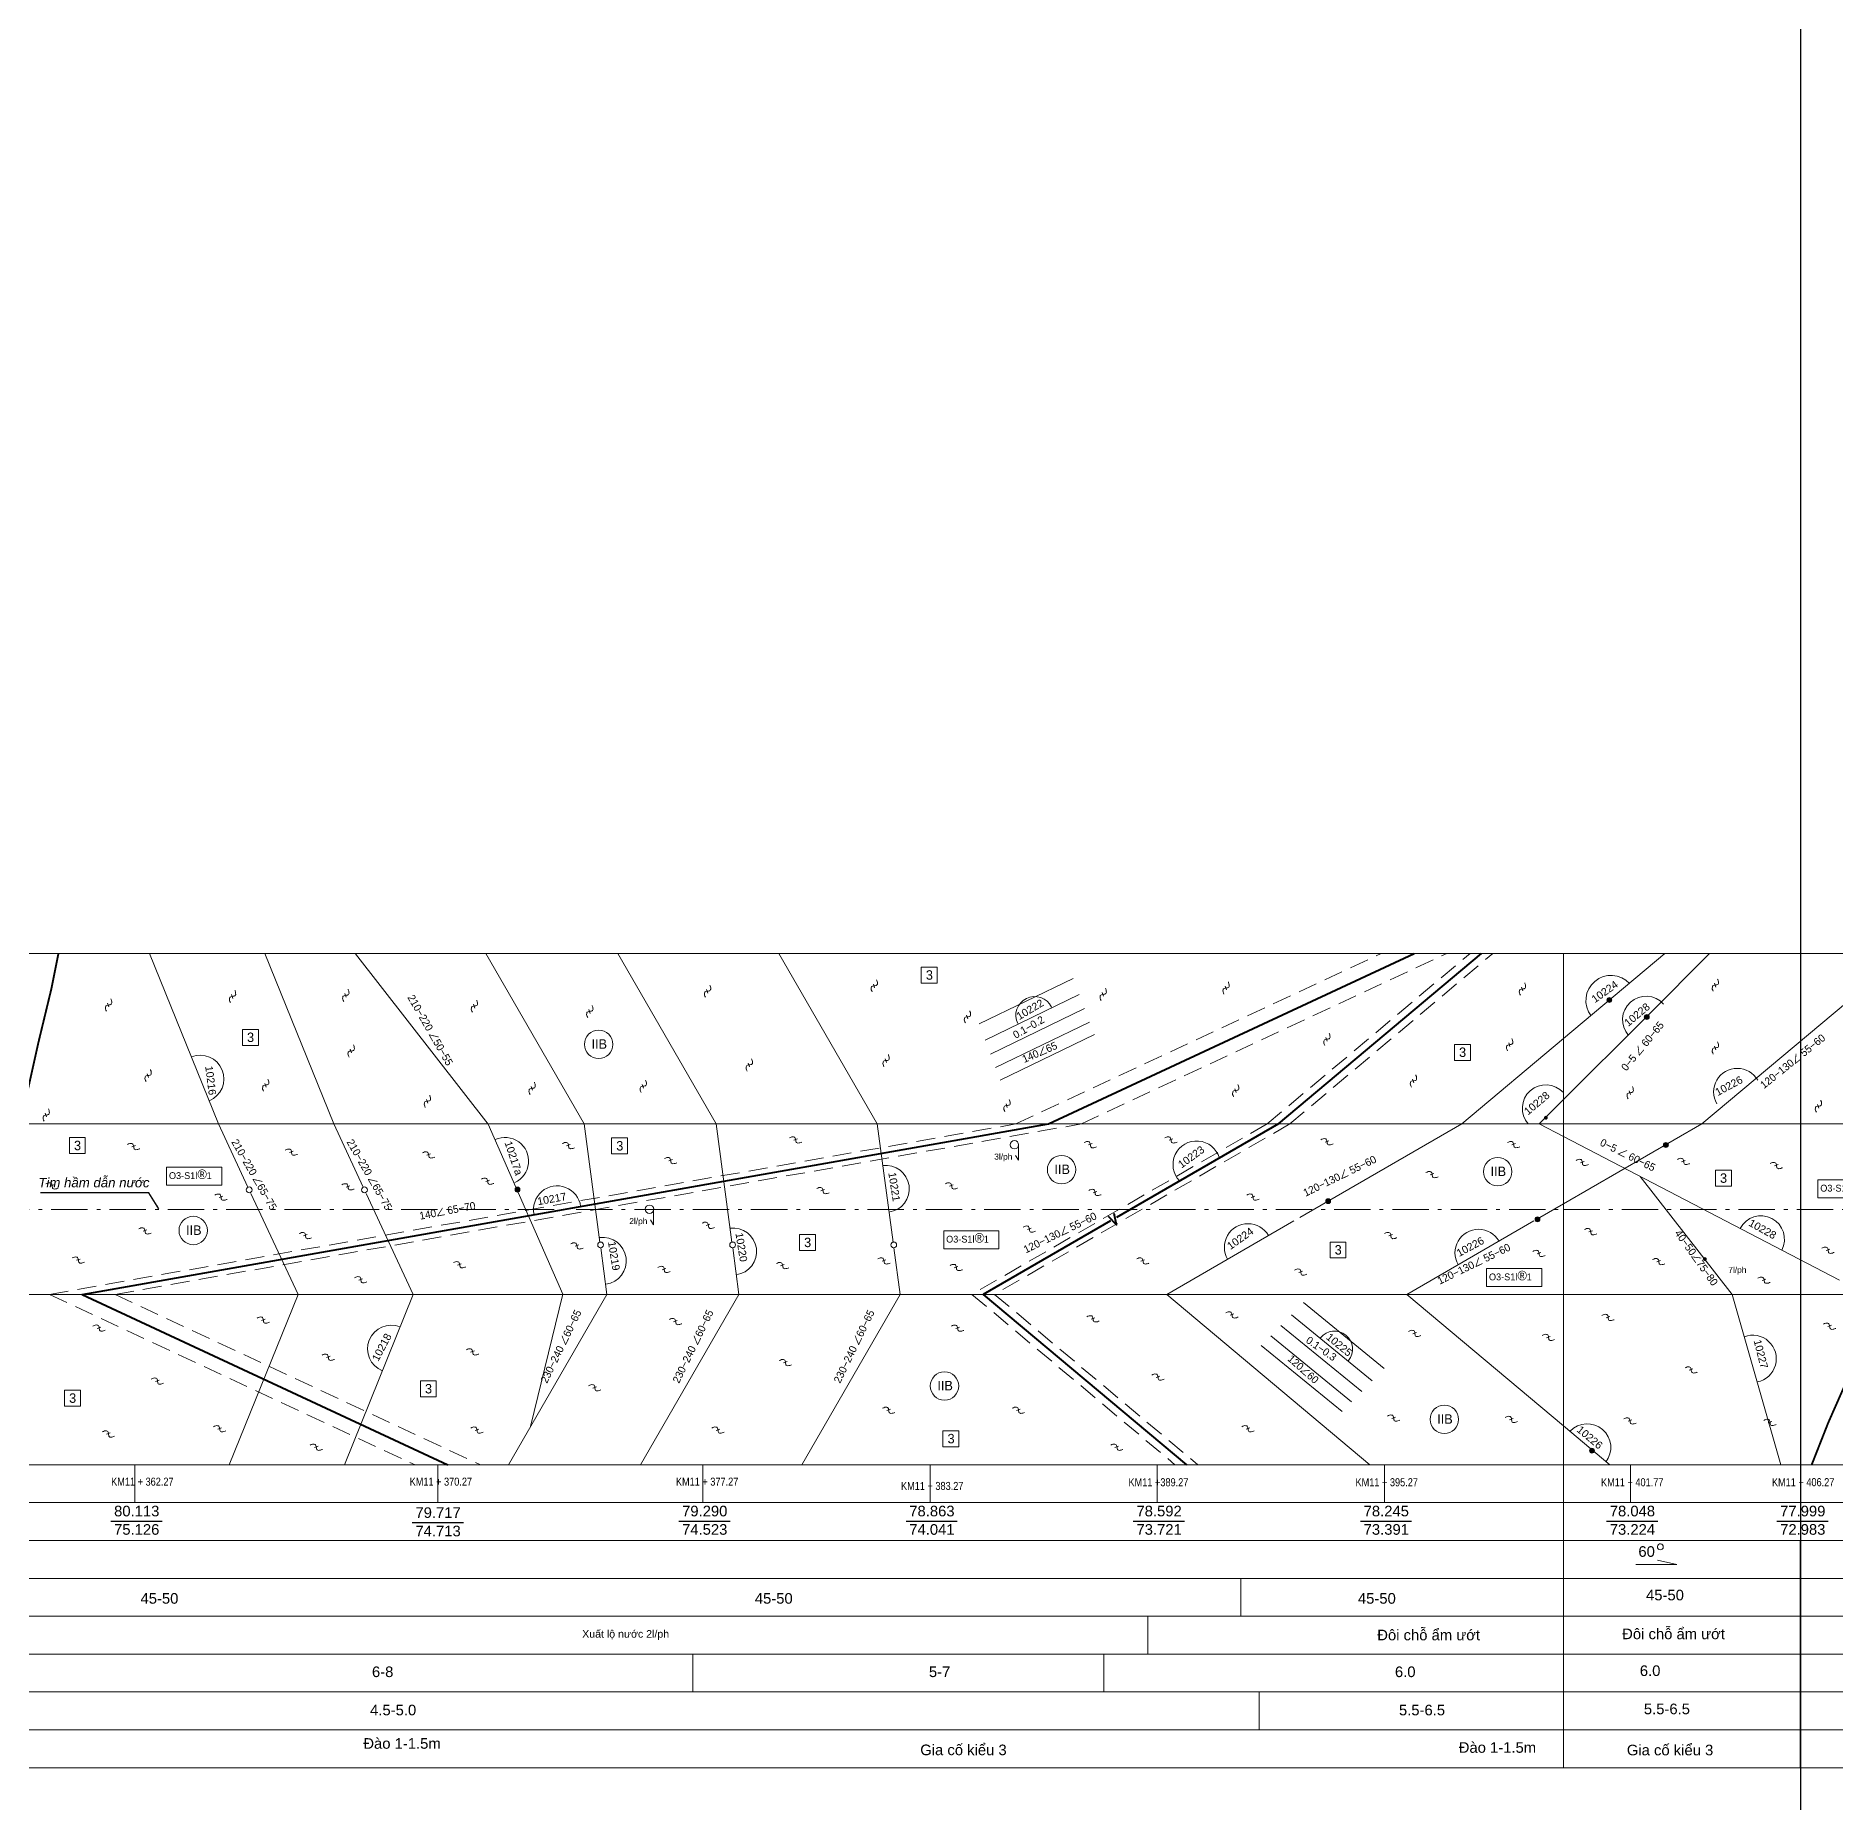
# Model space of a CAD drawing. Header units: inches. Extents: x 444671 to 463716, y 1783086 to 1794968.
# Drawn here: x 457888.32 to 457935.86, y 1788285.39 to 1788332.05 of the extents above; entities that cross this region are included whole.
import ezdxf
from ezdxf.enums import TextEntityAlignment as Align

# ---------------------------------------------------------------- set-up
doc = ezdxf.new("R2010")
doc.units = ezdxf.units.IN
doc.header["$MEASUREMENT"] = 0
for name, pattern in [('ACAD_ISO10W100', [18, 12, -3, 0, -3]), ('DASHEDX2', [1.5, 1, -0.5]), ('HIDDEN', [0.375, 0.25, -0.125])]:
    doc.linetypes.add(name, pattern=pattern)
for name, color, linetype, lineweight in [('ah', 7, 'Continuous', 15), ('Akhung', 7, 'Continuous', 18), ('bac6', 7, 'Continuous', 40), ('bac7', 7, 'Continuous', 20), ('bac8', 251, 'Continuous', 9), ('khenut', 251, 'Continuous', 20), ('khung', 7, 'Continuous', 15), ('Phuongvi', 7, 'Continuous', 15), ('rgdc', 7, 'Continuous', 25), ('Sohieu', 7, 'Continuous', 15), ('tdc', 7, 'Continuous', 15), ('thoc', 252, 'Continuous', 13), ('Xuatlonuoc', 4, 'Continuous', 15)]:
    doc.layers.add(name, color=color, linetype=linetype, lineweight=lineweight)
doc.layers.add('Caodoguong', color=7, linetype='Continuous')
doc.layers.add('PointCheckModelLayout', color=9, linetype='Continuous', plot=False)
doc.styles.add('.2', font='', dxfattribs={"height": 0.2})
doc.styles.add('Chuin', font='', dxfattribs={"height": 0.2})
doc.styles.add('Geo', font='', dxfattribs={"height": 0.2})
doc.styles.add('ham', font='arial.ttf')
doc.styles.add('s', font='symbol.ttf', dxfattribs={"height": 0.4})
doc.styles.add('Tu', font='romans.shx', dxfattribs={"width": 0.7})
doc.styles.get('.2').set_extended_font_data('.VnArial')
doc.styles.get('Chuin').set_extended_font_data('.VnArial')
doc.styles.get('Geo').set_extended_font_data('Geo TimesP')
doc.dimstyles.new('Tu', dxfattribs={"dimtxt": 0.15, "dimasz": 0.1, "dimexe": 0.05, "dimexo": 0.1, "dimgap": 0.0625, "dimtad": 1, "dimdec": 3, "dimrnd": 0.0005, "dimdsep": 46, "dimtxsty": 'Tu', "dimblk": 'OBLIQUE', "dimcen": 2.5, "dimadec": 0, "dimazin": 0, "dimtfac": 0.25, "dimtdec": 3, "dimtmove": 0, "dimatfit": 3, "dimfxl": 0, "dimtolj": 1, "dimtzin": 0, "dimarcsym": 0})

# ---------------------------------------------------------------- blocks, each defined once
blk = doc.blocks.new('67')
at = {"layer": 'bac8'}
blk.add_hatch(color=256, dxfattribs=at).paths.add_polyline_path([(188.035, 228.467, 1), (188.165, 228.467, 1)])
blk.add_circle((188.1, 228.467), 0.065, dxfattribs=at)
blk = doc.blocks.new('th')
at = {"layer": 'khenut', "linetype": 'ByBlock', "lineweight": -2, "ltscale": 0.5}
for points in [[(-45.425, 55.139), (-45.395, 55.154), (-45.366, 55.165), (-45.34, 55.169), (-45.315, 55.165), (-45.294, 55.161), (-45.282, 55.152), (-45.272, 55.134), (-45.264, 55.109), (-45.258, 55.072), (-45.255, 55.045), (-45.249, 55.029), (-45.239, 55.016), (-45.221, 55.006), (-45.205, 55.003), (-45.174, 55.006), (-45.148, 55.011), (-45.117, 55.022), (-45.1, 55.028)], [(-45.312, 55.077), (-45.215, 55.112)]]:
    blk.add_lwpolyline(points, dxfattribs=at)
blk = doc.blocks.new('_Oblique')
at = {"color": 0, "linetype": 'ByBlock', "lineweight": -2}
blk.add_line((-0.5, -0.5), (0.5, 0.5), dxfattribs=at)

msp = doc.modelspace()

# ---------------------------------------------------------------- hatches: boundary and pattern name
at = {"layer": 'bac8'}
for points in [[(457928.1435, 1788303.4844, 1), (457928.2443, 1788303.4844, 1)], [(457932.3433, 1788299.7527, 1), (457932.4441, 1788299.7527, 1)]]:
    msp.add_hatch(color=256, dxfattribs=at).paths.add_polyline_path(points)

# ---------------------------------------------------------------- linework, layer by layer
at = {"layer": 'ah', "linetype": 'DASHEDX2', "ltscale": 0.5}
for p, q in [((457920.8293, 1788303.3201), (457926.1922, 1788307.8201)), ((457921.4293, 1788303.3201), (457926.7922, 1788307.8201)), ((457913.035, 1788298.8201), (457918.3979, 1788294.3201)), ((457913.635, 1788298.8201), (457918.9979, 1788294.3201))]:
    msp.add_line(p, q, dxfattribs=at)
for points in [[(457914.1972, 1788303.3201), (457923.8475, 1788307.8201)], [(457915.9248, 1788303.3201), (457925.5751, 1788307.8201)], [(457888.6764, 1788298.8201), (457914.1972, 1788303.3201)], [(457890.4041, 1788298.8201), (457915.9248, 1788303.3201)], [(457920.8293, 1788303.3201), (457913.035, 1788298.8201)], [(457921.4293, 1788303.3201), (457913.635, 1788298.8201)], [(457888.6764, 1788298.8201), (457898.3267, 1788294.3201)], [(457890.4041, 1788298.8201), (457900.0544, 1788294.3201)]]:
    msp.add_lwpolyline(points, dxfattribs=at)
at = {"layer": 'bac6', "ltscale": 0.4}
for p, q in [((457921.1293, 1788303.3201), (457926.4922, 1788307.8201)), ((457913.335, 1788298.8201), (457918.6979, 1788294.3201))]:
    msp.add_line(p, q, dxfattribs=at)
at = {"layer": 'bac6'}
for points in [[(457915.061, 1788303.3201), (457924.7113, 1788307.8201)], [(457889.5403, 1788298.8201), (457915.061, 1788303.3201)], [(457916.6309, 1788300.8814), (457916.8515, 1788300.6558), (457916.7951, 1788300.9532)], [(457889.5403, 1788298.8201), (457899.1905, 1788294.3201)]]:
    msp.add_lwpolyline(points, dxfattribs=at)
at = {"layer": 'bac6', "ltscale": 0.4}
for points in [[(457921.1293, 1788303.3201), (457916.8499, 1788300.8495)], [(457916.6941, 1788300.7595), (457913.335, 1788298.8201)]]:
    msp.add_lwpolyline(points, dxfattribs=at)
at = {"layer": 'bac7'}
for p, q in [((457903.2316, 1788300.049), (457903.3965, 1788298.8201)), ((457906.7181, 1788300.049), (457906.883, 1788298.8201)), ((457910.9725, 1788300.049), (457911.1374, 1788298.8201)), ((457903.3965, 1788298.8201), (457900.7984, 1788294.3201)), ((457906.883, 1788298.8201), (457904.2849, 1788294.3201)), ((457911.1374, 1788298.8201), (457908.5393, 1788294.3201))]:
    msp.add_line(p, q, dxfattribs=at)
for points in [[(457891.319, 1788307.8201), (457893.1371, 1788303.3201)], [(457894.3622, 1788307.8201), (457896.1803, 1788303.3201)], [(457900.1947, 1788307.8201), (457902.7927, 1788303.3201), (457903.2114, 1788300.1996)], [(457903.6811, 1788307.8201), (457906.2792, 1788303.3201), (457906.6979, 1788300.1996)], [(457907.9356, 1788307.8201), (457910.5336, 1788303.3201), (457910.9523, 1788300.1996)], [(457893.4186, 1788294.3174), (457895.2367, 1788298.8174)], [(457896.4618, 1788294.3174), (457898.2799, 1788298.8174)]]:
    msp.add_lwpolyline(points, dxfattribs=at)
at = {"layer": 'bac7', "ltscale": 1.2}
for points in [[(457893.1371, 1788303.3201), (457893.9153, 1788301.6512)], [(457896.1803, 1788303.3201), (457896.9585, 1788301.6512)], [(457893.9918, 1788301.4872), (457895.2367, 1788298.8174)], [(457897.035, 1788301.4872), (457898.2799, 1788298.8174)]]:
    msp.add_lwpolyline(points, dxfattribs=at)
at = {"layer": 'bac7'}
for centre in [(457893.9478, 1788301.5781), (457896.9909, 1788301.5781)]:
    msp.add_circle(centre, 0.0776, dxfattribs=at)
at = {"layer": 'bac7', "linetype": 'ByBlock'}
for centre in [(457903.2286, 1788300.1252), (457906.7151, 1788300.1252), (457910.9696, 1788300.1252)]:
    msp.add_circle(centre, 0.0763, dxfattribs=at)
at = {"layer": 'bac8', "ltscale": 0.4}
for p, q in [((457928.6603, 1788305.575), (457931.3359, 1788307.8201)), ((457932.3118, 1788303.3201), (457937.6747, 1788307.8201)), ((457925.973, 1788303.3201), (457928.6603, 1788305.575)), ((457918.1788, 1788298.8201), (457923.5417, 1788294.3201)), ((457924.5175, 1788298.8201), (457928.6603, 1788295.344)), ((457928.6603, 1788295.344), (457929.8804, 1788294.3201))]:
    msp.add_line(p, q, dxfattribs=at)
at = {"layer": 'bac8'}
for p, q in [((457930.7964, 1788306.1), (457928.6603, 1788303.9639)), ((457928.6603, 1788303.9639), (457928.0166, 1788303.3201)), ((457928.0166, 1788303.3201), (457928.6603, 1788302.9855)), ((457928.6603, 1788302.9855), (457935.9484, 1788299.1966)), ((457930.6833, 1788301.9338), (457933.1122, 1788298.8201))]:
    msp.add_line(p, q, dxfattribs=at)
for points in [[(457896.7594, 1788307.8109), (457900.2559, 1788303.3176), (457902.2288, 1788298.8242), (457901.3797, 1788295.3293)], [(457932.5166, 1788307.8201), (457930.8921, 1788306.1957)], [(457913.2264, 1788305.9596), (457915.7098, 1788307.1617)], [(457913.3859, 1788305.5359), (457915.8693, 1788306.738)], [(457913.5248, 1788305.1669), (457916.0082, 1788306.369)], [(457913.6603, 1788304.807), (457916.1437, 1788306.0091)], [(457913.7849, 1788304.476), (457916.2683, 1788305.678)], [(457933.1122, 1788298.8201), (457934.4025, 1788294.3201)], [(457921.471, 1788298.2819), (457923.6074, 1788296.536)], [(457921.7881, 1788298.6051), (457923.9245, 1788296.8592)], [(457921.1949, 1788298.0005), (457923.3313, 1788296.2546)], [(457920.6778, 1788297.4735), (457922.8142, 1788295.7276)], [(457920.9256, 1788297.726), (457923.0619, 1788295.9801)]]:
    msp.add_lwpolyline(points, dxfattribs=at)
at = {"layer": 'bac8', "ltscale": 0.4}
for points in [[(457925.973, 1788303.3201), (457921.6937, 1788300.8495)], [(457932.3118, 1788303.3201), (457928.6603, 1788301.212)], [(457928.6603, 1788301.212), (457928.0324, 1788300.8495)], [(457921.5378, 1788300.7595), (457918.1788, 1788298.8201)], [(457927.8766, 1788300.7595), (457924.5175, 1788298.8201)]]:
    msp.add_lwpolyline(points, dxfattribs=at)
at = {"layer": 'Caodoguong', "color": 0, "linetype": 'Continuous', "ltscale": 0.1}
for points in [[(457890.2948, 1788292.8336), (457891.6454, 1788292.8336)], [(457898.2536, 1788292.7924), (457899.6042, 1788292.7924)], [(457905.2959, 1788292.8336), (457906.6465, 1788292.8336)], [(457911.2959, 1788292.8336), (457912.6465, 1788292.8336)], [(457917.2959, 1788292.8336), (457918.6465, 1788292.8336)], [(457923.2959, 1788292.8336), (457924.6465, 1788292.8336)], [(457929.7959, 1788292.8336), (457931.1465, 1788292.8336)], [(457934.2948, 1788292.8336), (457935.6454, 1788292.8336)]]:
    msp.add_lwpolyline(points, dxfattribs=at)
at = {"layer": 'khung'}
msp.add_line((457928.7241, 1788294.3201), (457928.6603, 1788294.3201), dxfattribs=at)
at = {"layer": 'khung', "ltscale": 0.03}
msp.add_line((457934.9303, 1788286.3201), (457934.9303, 1788292.3201), dxfattribs=at)
at = {"layer": 'khung'}
for points in [[(457828.6603, 1788307.8201), (457928.6603, 1788307.8201)], [(457928.6603, 1788307.8201), (458028.6603, 1788307.8201)], [(457928.6603, 1788307.8201), (457928.6603, 1788286.3201)], [(457928.6603, 1788307.8201), (457928.6603, 1788286.3201)], [(457828.6603, 1788303.3201), (457928.6603, 1788303.3201)], [(457928.6603, 1788303.3201), (458028.6603, 1788303.3201)], [(457828.6603, 1788298.8201), (457928.6603, 1788298.8201)], [(457928.6603, 1788298.8201), (458028.6603, 1788298.8201)], [(457845.0319, 1788294.3201), (457928.6603, 1788294.3201)], [(457890.9303, 1788294.3201), (457890.9303, 1788293.3201)], [(457898.9303, 1788294.3201), (457898.9303, 1788293.3201)], [(457905.9314, 1788294.3201), (457905.9314, 1788293.3201)], [(457911.9314, 1788294.3201), (457911.9314, 1788293.3201)], [(457917.9314, 1788294.3201), (457917.9314, 1788293.3201)], [(457923.9314, 1788294.3201), (457923.9314, 1788293.3201)], [(457928.6603, 1788294.3201), (458028.6603, 1788294.3201)], [(457928.6603, 1788294.3201), (457928.6603, 1788286.3201)], [(457930.4314, 1788294.3201), (457930.4314, 1788293.3201)], [(457934.9303, 1788294.3201), (457934.9303, 1788293.3201)], [(457928.6603, 1788292.3201), (457928.6603, 1788292.3201)], [(457934.913, 1788286.3201), (457934.913, 1788292.3201)], [(457828.6603, 1788289.3201), (457928.6603, 1788289.3201)], [(457928.6603, 1788289.3201), (458028.6603, 1788289.3201)], [(457828.6603, 1788288.3201), (457928.6603, 1788288.3201)], [(457928.6603, 1788288.3201), (458028.6603, 1788288.3201)], [(457828.6603, 1788287.3201), (457928.6603, 1788287.3201)], [(457928.6603, 1788287.3201), (458028.6603, 1788287.3201)], [(457828.6603, 1788286.3201), (457928.6603, 1788286.3201)], [(457928.6603, 1788286.3201), (458028.6603, 1788286.3201)]]:
    msp.add_lwpolyline(points, dxfattribs=at)
at = {"layer": 'khung', "color": 6, "linetype": 'ACAD_ISO10W100', "ltscale": 0.08}
msp.add_lwpolyline([(457828.6603, 1788301.0625), (457928.6603, 1788301.0625)], dxfattribs=at)
at = {"layer": 'khung', "linetype": 'ACAD_ISO10W100', "ltscale": 0.08}
msp.add_lwpolyline([(457928.6603, 1788301.0625), (458028.6603, 1788301.0625)], dxfattribs=at)
at = {"layer": 'khung', "linetype": 'Continuous', "ltscale": 0.1}
for points in [[(457828.6603, 1788293.3201), (457928.6603, 1788293.3201)], [(457928.6603, 1788293.3201), (458028.6603, 1788293.3201)], [(457828.6603, 1788292.3201), (457928.6603, 1788292.3201)], [(457928.6603, 1788292.3201), (458028.6603, 1788292.3201)], [(457828.6603, 1788291.3201), (457928.6603, 1788291.3201)], [(457928.6603, 1788291.3201), (458028.6603, 1788291.3201)], [(457828.6603, 1788290.3201), (457928.6603, 1788290.3201)], [(457928.6603, 1788290.3201), (458028.6603, 1788290.3201)]]:
    msp.add_lwpolyline(points, dxfattribs=at)
at = {"layer": 'khung', "color": 0, "linetype": 'Continuous', "ltscale": 0.1}
msp.add_lwpolyline([(457930.5708, 1788291.6888), (457931.6513, 1788291.6888), (457931.1437, 1788291.7974)], dxfattribs=at)
at = {"layer": 'khung', "color": 0}
for points in [[(457920.1349, 1788291.3201), (457920.1349, 1788290.3201)], [(457917.6784, 1788290.3201), (457917.6784, 1788289.3201)], [(457905.6608, 1788289.3201), (457905.6608, 1788288.3201)], [(457916.5196, 1788289.3201), (457916.5196, 1788288.3201)], [(457920.6186, 1788288.3201), (457920.6186, 1788287.3201)]]:
    msp.add_lwpolyline(points, dxfattribs=at)
at = {"layer": 'khung', "color": 0, "linetype": 'Continuous', "ltscale": 0.1}
msp.add_ellipse((457931.2166, 1788292.1541), major_axis=(-0.0479, -0.0626), ratio=0.9999905, start_param=6.4865855, end_param=12.7475976, dxfattribs=at)
at = {"layer": 'PointCheckModelLayout'}
msp.add_line((457934.9303, 1788154.5864), (457934.9303, 1788399.4294), dxfattribs=at)
at = {"layer": 'rgdc', "linetype": 'HIDDEN', "const_width": 0.05, "flags": 128}
for points in [[(457886.0424, 1788294.3201), (457886.7482, 1788295.8319), (457887.2919, 1788297.2151), (457887.6378, 1788298.3018), (457887.6872, 1788298.8946), (457887.7366, 1788300.2777), (457887.6872, 1788301.809), (457887.8849, 1788303.2416), (457888.3791, 1788305.4645), (457888.725, 1788306.897), (457888.9097, 1788307.8201)], [(457935.2132, 1788294.3201), (457935.651, 1788295.431), (457936.2776, 1788296.8486), (457936.7394, 1788298.0354), (457937.0692, 1788298.8266), (457938.1576, 1788300.1123), (457939.0481, 1788301.0684), (457939.4439, 1788301.6947), (457939.7737, 1788302.6508), (457939.7737, 1788303.2771), (457939.4439, 1788304.8266), (457939.213, 1788306.376), (457938.9162, 1788307.8266)]]:
    msp.add_lwpolyline(points, dxfattribs=at)
at = {"layer": 'Sohieu'}
for centre, radius, start, end in [((457929.9145, 1788306.5771), 0.6644, 42.80913, 217.32159), ((457914.6902, 1788306.1862), 0.4966, 25.82949, 205.82949), ((457930.8391, 1788306.0723), 0.62, 41.77651, 221.77651), ((457892.6563, 1788304.5102), 0.624, 292, 112), ((457933.2469, 1788304.1642), 0.624, 30, 210), ((457928.1922, 1788303.7338), 0.62, 41.77651, 221.77651), ((457900.7021, 1788302.3385), 0.624, 294.50471, 114.50471), ((457918.9697, 1788302.2465), 0.624, 16.09068, 223.90932), ((457910.7595, 1788301.6077), 0.62, 277.64197, 97.64197), ((457902.0817, 1788301.0625), 0.624, 7.20384, 192.79616), ((457920.3256, 1788300.0596), 0.624, 30, 210), ((457933.8748, 1788300.2746), 0.62, 332.53095, 152.53095), ((457903.2852, 1788299.7036), 0.62, 277.64197, 97.64197), ((457906.7274, 1788299.9529), 0.62, 277.64197, 97.64197), ((457926.4157, 1788299.9161), 0.624, 30, 210), ((457897.6988, 1788297.3792), 0.624, 68, 248), ((457922.6102, 1788297.3729), 0.4786, 320.74383, 140.74383), ((457933.6547, 1788297.118), 0.624, 281.18511, 110.81489), ((457929.2846, 1788294.7772), 0.6239, 321.80422, 136.39653)]:
    msp.add_arc(centre, radius, start, end, dxfattribs=at)
at = {"layer": 'tdc'}
for points in [[(457911.6974, 1788307.0407), (457912.1174, 1788307.0407), (457912.1174, 1788307.4607), (457911.6974, 1788307.4607)], [(457893.7695, 1788305.395), (457894.1895, 1788305.395), (457894.1895, 1788305.815), (457893.7695, 1788305.815)], [(457925.7794, 1788304.9998), (457926.1994, 1788304.9998), (457926.1994, 1788305.4198), (457925.7794, 1788305.4198)], [(457889.1996, 1788302.5386), (457889.6196, 1788302.5386), (457889.6196, 1788302.9586), (457889.1996, 1788302.9586)], [(457903.5204, 1788302.5293), (457903.9404, 1788302.5293), (457903.9404, 1788302.9493), (457903.5204, 1788302.9493)], [(457891.7649, 1788301.7007), (457891.7649, 1788302.1789), (457893.2211, 1788302.1789), (457893.2211, 1788301.7007)], [(457932.6715, 1788301.6769), (457933.0915, 1788301.6769), (457933.0915, 1788302.0969), (457932.6715, 1788302.0969)], [(457935.3771, 1788301.3692), (457935.3771, 1788301.8473), (457936.8333, 1788301.8473), (457936.8333, 1788301.3692)], [(457908.482, 1788299.9787), (457908.902, 1788299.9787), (457908.902, 1788300.3987), (457908.482, 1788300.3987)], [(457912.2907, 1788300.022), (457912.2907, 1788300.5001), (457913.7469, 1788300.5001), (457913.7469, 1788300.022)], [(457922.494, 1788299.7821), (457922.914, 1788299.7821), (457922.914, 1788300.2021), (457922.494, 1788300.2021)], [(457926.627, 1788299.0256), (457926.627, 1788299.5038), (457928.0832, 1788299.5038), (457928.0832, 1788299.0256)], [(457898.4692, 1788296.1145), (457898.8892, 1788296.1145), (457898.8892, 1788296.5345), (457898.4692, 1788296.5345)], [(457889.0706, 1788295.8664), (457889.4906, 1788295.8664), (457889.4906, 1788296.2864), (457889.0706, 1788296.2864)], [(457912.2698, 1788294.7964), (457912.6898, 1788294.7964), (457912.6898, 1788295.2164), (457912.2698, 1788295.2164)]]:
    msp.add_lwpolyline(points, close=True, dxfattribs=at)
for centre in [(457903.1765, 1788305.4218), (457915.4027, 1788302.1134), (457926.9213, 1788302.0589), (457892.4693, 1788300.5061), (457912.3108, 1788296.4007), (457925.5115, 1788295.5185)]:
    msp.add_circle(centre, 0.375, dxfattribs=at)
at = {"layer": 'Xuatlonuoc', "linetype": 'ByBlock', "ltscale": 3}
for points in [[(457914.2682, 1788302.785), (457914.2682, 1788302.3621), (457914.1841, 1788302.4888)], [(457904.6294, 1788301.0816), (457904.6294, 1788300.6586), (457904.5453, 1788300.7854)]]:
    msp.add_lwpolyline(points, dxfattribs=at)
for centre in [(457914.1585, 1788302.7706), (457904.5197, 1788301.0672)]:
    msp.add_circle(centre, 0.1107, dxfattribs=at)

# ---------------------------------------------------------------- block references
at = {"layer": 'bac8'}
for p in [(457741.7698, 1788078.1271), (457742.7583, 1788077.677), (457743.2629, 1788074.2979), (457712.9338, 1788073.1193), (457734.3443, 1788072.8128), (457739.8719, 1788072.334), (457741.3102, 1788066.2238)]:
    msp.add_blockref('67', p, dxfattribs=at)
at = {"layer": 'thoc', "rotation": 89.27641598524326}
for p in [(457949.1615, 1788351.2496), (457952.153, 1788351.2778), (457961.7077, 1788351.3896), (457966.1103, 1788351.5306), (457972.1548, 1788351.3036), (457975.4004, 1788351.4729), (457983.2278, 1788351.4458), (457988.3228, 1788351.5489), (457945.8877, 1788351.0239), (457955.5492, 1788350.9947), (457958.5972, 1788350.8537), (457968.5707, 1788350.7111), (457952.2941, 1788349.8106), (457978.0631, 1788350.1197), (457982.8898, 1788349.9752), (457988.3228, 1788349.8916), (457962.8083, 1788349.4428), (457966.4207, 1788349.5556), (457946.932, 1788349.1617), (457950.0364, 1788348.9078), (457960.0083, 1788348.8787), (457980.3491, 1788349.0193), (457954.3074, 1788348.4837), (457957.0732, 1788348.8222), (457975.6544, 1788348.7643), (457986.073, 1788348.7078), (457944.2395, 1788348.1178), (457969.6149, 1788348.3693), (457991.0463, 1788348.3527)]:
    msp.add_blockref('th', p, dxfattribs=at)
at = {"layer": 'thoc'}
for p in [(457936.1588, 1788247.6378), (457940.325, 1788247.4891), (457943.9469, 1788247.4154), (457947.6414, 1788247.6623), (457953.6422, 1788247.8115), (457961.4244, 1788247.6874), (457963.5547, 1788247.8113), (457967.6755, 1788247.763), (457972.605, 1788247.6887), (457950.3415, 1788247.266), (457974.4177, 1788247.2167), (457977.0907, 1788247.244), (457979.5455, 1788247.1349), (457934.0037, 1788246.5977), (457941.8166, 1788246.5734), (457945.5075, 1788246.722), (457954.3606, 1788246.4742), (457957.7582, 1788246.5978), (457970.4499, 1788246.8962), (457938.4626, 1788246.3005), (457961.5483, 1788246.4244), (457965.7185, 1788246.3018), (457951.3323, 1788245.5572), (457936.4561, 1788245.409), (457940.6966, 1788245.285), (457947.8643, 1788245.0124), (457959.8143, 1788245.4586), (457969.3599, 1788245.2865), (457974.6359, 1788245.3897), (457934.6973, 1788244.6413), (457955.9747, 1788244.6166), (457962.8116, 1788244.6166), (457973.2738, 1788244.8159), (457976.4361, 1788244.599), (457980.9092, 1788244.8989), (457942.1581, 1788244.121), (457944.7644, 1788244.5179), (457950.1681, 1788244.3933), (457953.2954, 1788244.493), (457957.8821, 1788244.4432), (457966.9819, 1788244.3206), (457979.2182, 1788244.1081), (457965.1669, 1788243.1924), (457975.098, 1788243.1233), (457935.2474, 1788242.8433), (457939.5835, 1788243.053), (457950.4694, 1788243.0155), (457957.9177, 1788242.8407), (457961.4953, 1788243.0875), (457969.9926, 1788242.7029), (457980.9505, 1788242.8924), (457945.1086, 1788242.214), (457973.5244, 1788242.5981), (457941.297, 1788242.0742), (457953.3718, 1788241.9317), (457977.2927, 1788241.7376), (457936.7861, 1788241.4449), (457948.3363, 1788241.2675), (457963.2087, 1788241.5493), (457956.0994, 1788240.6732), (457959.5263, 1788240.6732), (457969.4331, 1788240.4655), (457972.5453, 1788240.4306), (457975.6756, 1788240.3903), (457979.3719, 1788240.3518), (457935.4922, 1788240.0465), (457938.4296, 1788240.1864), (457945.2241, 1788240.1488), (457951.5884, 1788240.1488), (457965.5866, 1788240.1859), (457940.9823, 1788239.6969), (457962.1247, 1788239.6964)]:
    msp.add_blockref('th', p, dxfattribs=at)

# ---------------------------------------------------------------- texts
at = {"layer": 'Akhung', "lineweight": -2, "ltscale": 0.5, "insert": (457889.847, 1788301.7696), "char_height": 0.25, "width": 5, "attachment_point": 5, "style": 'ham'}
msp.add_mtext('{\\fArial|b0|i1|c0|p34;Tim hầm dẫn nước}', dxfattribs=at)
at = {"layer": 'Caodoguong', "color": 0, "linetype": 'Continuous', "ltscale": 0.1, "style": 'Chuin'}
for s, p in [('80.113', (457890.9776, 1788292.957)), ('79.717', (457898.9363, 1788292.9158)), ('79.290', (457905.9787, 1788292.957)), ('78.863', (457911.9787, 1788292.957)), ('78.592', (457917.9787, 1788292.957)), ('78.245', (457923.9787, 1788292.957)), ('78.048', (457930.4787, 1788292.957)), ('77.999', (457934.9776, 1788292.957)), ('75.126', (457890.9776, 1788292.4714)), ('74.713', (457898.9363, 1788292.4301)), ('74.523', (457905.9787, 1788292.4714)), ('74.041', (457911.9787, 1788292.4714)), ('73.721', (457917.9787, 1788292.4714)), ('73.391', (457923.9787, 1788292.4714)), ('73.224', (457930.4787, 1788292.4714)), ('72.983', (457934.9776, 1788292.4714)), ('45-50', (457891.5776, 1788290.6503)), ('45-50', (457907.8015, 1788290.6503)), ('45-50', (457923.7295, 1788290.6503)), ('45-50', (457931.3387, 1788290.7393)), ('§«i chç Èm \xadít', (457925.0969, 1788289.6841)), ('§«i chç Èm \xadít', (457931.5651, 1788289.7132)), ('6-8', (457897.4727, 1788288.7124)), ('5-7', (457912.1815, 1788288.7124)), ('6.0', (457924.4787, 1788288.7124)), ('6.0', (457930.9468, 1788288.7414)), ('4.5-5.0', (457897.7494, 1788287.7028)), ('5.5-6.5', (457924.9222, 1788287.7028)), ('5.5-6.5', (457931.3904, 1788287.7318)), ('§µo 1-1.5m', (457897.984, 1788286.8197)), ('Gia cè kiÓu 3', (457912.8116, 1788286.6502)), ('§µo 1-1.5m', (457926.914, 1788286.7134)), ('Gia cè kiÓu 3', (457931.4731, 1788286.646))]:
    msp.add_text(s, height=0.28, dxfattribs=at).set_placement(p, align=Align.CENTER)
at = {"layer": 'khung', "color": 0, "linetype": 'Continuous', "ltscale": 0.1, "style": 'Chuin'}
msp.add_text('60', height=0.28, dxfattribs=at).set_placement((457930.6365, 1788291.8885))
at = {"layer": 'khung', "color": 0, "linetype": 'Continuous', "ltscale": 5, "style": 'Chuin'}
msp.add_text('XuÊt lé n\xadíc 2l/ph', height=0.2, rotation=359.99916, dxfattribs=at).set_placement((457903.8903, 1788289.7533), align=Align.CENTER)
at = {"layer": 'khung', "color": 0, "char_height": 0.211335, "width": 2.113352, "attachment_point": 7}
for s, insert in [('{\\f.VnArial NarrowH|b0|i0|c0|p34;km11 + 362.27}', (457890.3018, 1788293.7652)), ('{\\f.VnArial NarrowH|b0|i0|c0|p34;km11 + 370.27}', (457898.185, 1788293.7652)), ('{\\f.VnArial NarrowH|b0|i0|c0|p34;km11 + 377.27}', (457905.2171, 1788293.7652)), ('{\\f.VnArial NarrowH|b0|i0|c0|p34;km11 + 383.27}', (457911.162, 1788293.6519)), ('{\\f.VnArial NarrowH|b0|i0|c0|p34;km11 +389.27}', (457917.1703, 1788293.7491)), ('{\\f.VnArial NarrowH|b0|i0|c0|p34;km11 + 395.27}', (457923.1659, 1788293.7491))]:
    msp.add_mtext(s, dxfattribs=dict(at, insert=insert))
at = {"layer": 'khung', "char_height": 0.211335, "width": 2.113352, "attachment_point": 7}
for s, insert in [('{\\f.VnArial NarrowH|b0|i0|c0|p34;km11 + 401.77}', (457929.649, 1788293.7491)), ('{\\f.VnArial NarrowH|b0|i0|c0|p34;km11 + 406.27}', (457934.1638, 1788293.751))]:
    msp.add_mtext(s, dxfattribs=dict(at, insert=insert))
at = {"layer": 'Phuongvi', "linetype": 'Continuous', "ltscale": 5, "style": 's'}
for s, rotation, p in [('210-220 Ð50-55', 299.87263, (457898.6448, 1788305.7485)), ('0.1-0.2', 30.0393, (457914.5814, 1788305.7894)), ('0-5 Ð 60-65', 50.38248, (457930.8222, 1788305.3113)), ('140Ð65', 23.47436, (457914.8633, 1788305.1223)), ('120-130Ð 55-60', 38.72983, (457934.7741, 1788304.8973)), ('210-220 Ð65-75', 299.87263, (457893.9929, 1788301.9324)), ('210-220 Ð65-75', 299.87263, (457897.0361, 1788301.9324)), ('0-5 Ð 60-65', 333.68695, (457930.3124, 1788302.4108)), ('120-130Ð 55-60', 25.95667, (457922.7931, 1788301.857)), ('140Ð 65-70', 10.78822, (457899.2014, 1788300.9308)), ('120-130Ð 55-60', 25.95667, (457915.4059, 1788300.3603)), ('120-130Ð 55-60', 25.95667, (457926.3342, 1788299.534)), ('0.1-0.3', 324.95364, (457922.2045, 1788297.3045)), ('120Ð60', 318.38869, (457921.7182, 1788296.7678))]:
    msp.add_text(s, height=0.2, rotation=rotation, dxfattribs=at).set_placement(p, align=Align.CENTER)
at = {"layer": 'Phuongvi', "style": 's'}
msp.add_text('40-50Ð75-80 ', height=0.2, rotation=305.53886, dxfattribs=at).set_placement((457931.5823, 1788300.4344))
at = {"layer": 'Phuongvi', "linetype": 'Continuous', "ltscale": 5, "style": 's'}
for p in [(457901.8126, 1788296.4547), (457905.299, 1788296.4547), (457909.5535, 1788296.4547)]:
    msp.add_text('230-240 Ð60-65', height=0.2, rotation=64.16196, dxfattribs=at).set_placement(p)
at = {"layer": 'Sohieu', "style": 'Chuin'}
for s, rotation, p in [('10224', 35.49733, (457929.4886, 1788306.5069)), ('10222', 30.95154, (457914.2873, 1788306.0585)), ('10228', 40.1567, (457930.3688, 1788305.88)), ('10216', 277.18576, (457892.7853, 1788304.8409)), ('10226', 28.51226, (457932.7333, 1788304.0535)), ('10228', 40.1567, (457927.7218, 1788303.5415)), ('10217a', 288.66654, (457900.6882, 1788302.8265)), ('10223', 36.08309, (457918.57, 1788302.1397)), ('10221', 279.14171, (457910.8252, 1788302.0283)), ('10217', 10.42729, (457901.5763, 1788301.1736)), ('10228', 330.91114, (457933.5283, 1788300.6463)), ('10219', 279.14171, (457903.4234, 1788300.2027)), ('10220', 279.14171, (457906.7881, 1788300.4325)), ('10224', 35.49733, (457919.8623, 1788299.9883)), ('10226', 28.51226, (457925.9021, 1788299.8054)), ('10218', 62.16183, (457897.3544, 1788297.0332)), ('10225', 320.51961, (457922.3718, 1788297.6578)), ('10227', 284.30897, (457933.6786, 1788297.5956)), ('10226', 320.32249, (457928.9909, 1788295.213))]:
    msp.add_text(s, height=0.2, rotation=rotation, dxfattribs=at).set_placement(p)
at = {"layer": 'tdc', "style": 'Geo'}
for s, p in [('3', (457911.9119, 1788307.129)), ('3', (457893.984, 1788305.4833)), ('IIB', (457903.1935, 1788305.3059)), ('3', (457925.9939, 1788305.0882)), ('3', (457889.4141, 1788302.6269)), ('3', (457903.7349, 1788302.6177)), ('IIB', (457915.4197, 1788301.9976)), ('IIB', (457926.9382, 1788301.943)), ('3', (457932.886, 1788301.7652)), ('IIB', (457892.4863, 1788300.3902)), ('3', (457908.6965, 1788300.0671)), ('3', (457922.7086, 1788299.8704)), ('3', (457898.6837, 1788296.2029)), ('IIB', (457912.3277, 1788296.2848)), ('3', (457889.2851, 1788295.9547)), ('IIB', (457925.5285, 1788295.4027)), ('3', (457912.4844, 1788294.8847))]:
    msp.add_text(s, height=0.25, dxfattribs=at).set_placement(p, align=Align.CENTER)
at = {"layer": 'tdc', "char_height": 0.18, "width": 1.095707, "attachment_point": 1, "style": 'Geo'}
for insert in [(457891.8279, 1788302.1159), (457935.4401, 1788301.7843), (457912.3537, 1788300.4371), (457926.69, 1788299.4408)]:
    msp.add_mtext('{\\fGeoTimesNR|b0|i0|c0|p18;O3-S1l\\fGeo TimesP|b0|i1|c0|p34;\\H1.389x;®\\fGeoTimesNR|b0|i0|c0|p18;\\H0.72x;1}', dxfattribs=dict(at, insert=insert))
at = {"layer": 'Xuatlonuoc', "linetype": 'ByBlock', "ltscale": 3, "style": '.2'}
for s, p in [('3l/ph', (457913.624, 1788302.3782)), ('2l/ph', (457903.9852, 1788300.6748)), ('7l/ph', (457933.0105, 1788299.3879))]:
    msp.add_text(s, height=0.15844, dxfattribs=at).set_placement(p)

# ---------------------------------------------------------------- leaders
at = {"layer": 'Akhung', "lineweight": -2, "ltscale": 0.5}
msp.add_leader([(457891.5646, 1788301.0801), (457891.2957, 1788301.4983), (457888.4399, 1788301.4983)], dimstyle='Tu', override={"dimgap": 0.0625, "dimtad": 0}, dxfattribs=at)

doc.saveas('drawing.dxf')
